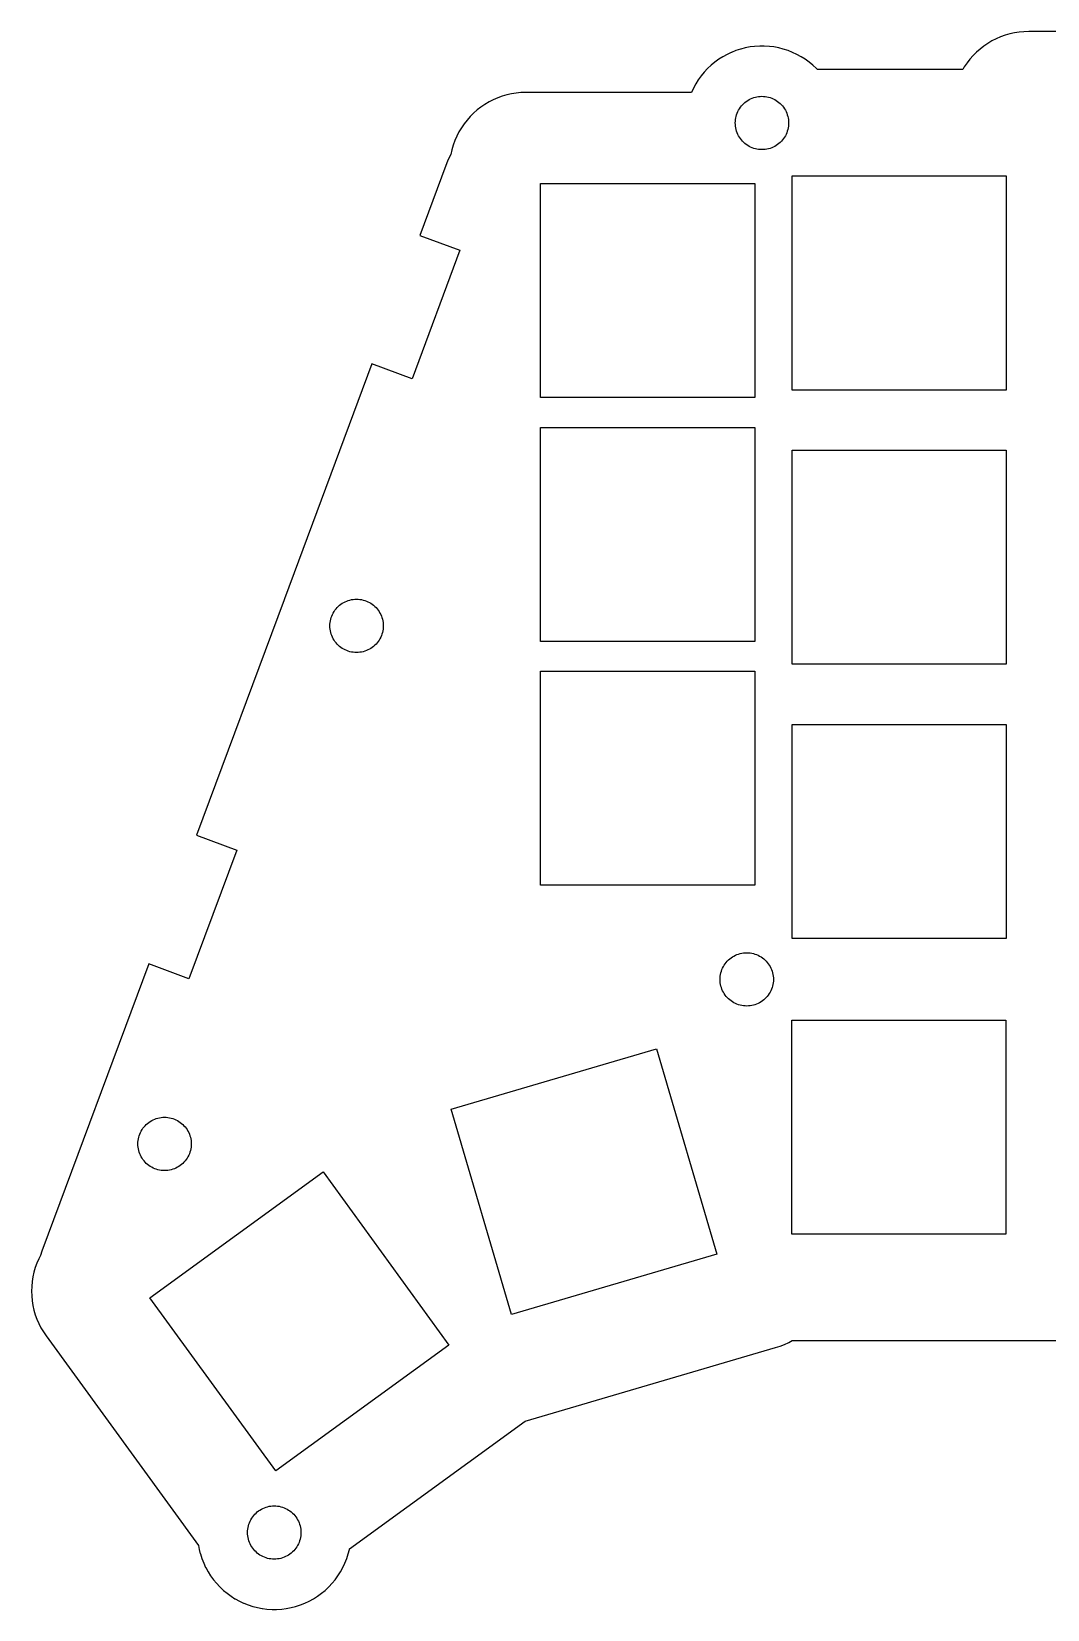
# Model space of a CAD drawing. Header units: metres. Extents: x -13 to 293, y -90 to 14.
# Drawn here: x 146.6 to 213.2, y -89.5 to 14 of the extents above; entities that cross this region are included whole.
import ezdxf

# ---------------------------------------------------------------- set-up
doc = ezdxf.new("R2010")
doc.units = ezdxf.units.M

msp = doc.modelspace()

# ---------------------------------------------------------------- linework, layer by layer
for p, q in [((209.871, 13.5241), (209.591, 13.3815)), ((210.159, 13.6489), (209.871, 13.5241)), ((210.455, 13.7553), (210.159, 13.6489)), ((210.757, 13.8429), (210.455, 13.7553)), ((211.063, 13.9114), (210.757, 13.8429)), ((211.373, 13.9606), (211.063, 13.9114)), ((211.686, 13.9901), (211.373, 13.9606)), ((212, 14), (211.686, 13.9901)), ((232, 14), (212, 14)), ((192.211, 12.5012), (191.925, 12.3441)), ((192.213, 12.5027), (192.211, 12.5012)), ((192.489, 12.6321), (192.213, 12.5027)), ((192.492, 12.6334), (192.489, 12.6321)), ((192.785, 12.7497), (192.492, 12.6334)), ((192.788, 12.7507), (192.785, 12.7497)), ((193.101, 12.8524), (192.788, 12.7507)), ((193.104, 12.8533), (193.101, 12.8524)), ((193.39, 12.9265), (193.104, 12.8533)), ((193.393, 12.9272), (193.39, 12.9265)), ((193.716, 12.9887), (193.393, 12.9272)), ((193.719, 12.9892), (193.716, 12.9887)), ((194.008, 13.026), (193.719, 12.9892)), ((194.011, 13.0263), (194.008, 13.026)), ((194.351, 13.0478), (194.011, 13.0263)), ((194.354, 13.0479), (194.351, 13.0478)), ((194.646, 13.0479), (194.354, 13.0479)), ((194.649, 13.0478), (194.646, 13.0479)), ((194.989, 13.0263), (194.649, 13.0478)), ((194.992, 13.026), (194.989, 13.0263)), ((195.281, 12.9892), (194.992, 13.026)), ((195.284, 12.9887), (195.281, 12.9892)), ((195.607, 12.9272), (195.284, 12.9887)), ((195.61, 12.9265), (195.607, 12.9272)), ((195.896, 12.8533), (195.61, 12.9265)), ((195.899, 12.8524), (195.896, 12.8533)), ((196.212, 12.7507), (195.899, 12.8524)), ((196.215, 12.7497), (196.212, 12.7507)), ((196.508, 12.6334), (196.215, 12.7497)), ((196.511, 12.6321), (196.508, 12.6334)), ((196.787, 12.5027), (196.511, 12.6321)), ((196.789, 12.5012), (196.787, 12.5027)), ((197.075, 12.3441), (196.789, 12.5012)), ((208.577, 12.6448), (208.355, 12.4227)), ((208.813, 12.8526), (208.577, 12.6448)), ((209.061, 13.0451), (208.813, 12.8526)), ((209.321, 13.2216), (209.061, 13.0451)), ((209.591, 13.3815), (209.321, 13.2216)), ((190.928, 11.5698), (190.705, 11.3319)), ((190.93, 11.572), (190.928, 11.5698)), ((191.168, 11.7948), (190.93, 11.572)), ((191.17, 11.7969), (191.168, 11.7948)), ((191.398, 11.9853), (191.17, 11.7969)), ((191.401, 11.9872), (191.398, 11.9853)), ((191.664, 12.1782), (191.401, 11.9872)), ((191.666, 12.18), (191.664, 12.1782)), ((191.922, 12.3425), (191.666, 12.18)), ((191.925, 12.3441), (191.922, 12.3425)), ((197.078, 12.3425), (197.075, 12.3441)), ((197.334, 12.18), (197.078, 12.3425)), ((197.336, 12.1782), (197.334, 12.18)), ((197.599, 11.9872), (197.336, 12.1782)), ((197.602, 11.9853), (197.599, 11.9872)), ((197.83, 11.7969), (197.602, 11.9853)), ((197.832, 11.7948), (197.83, 11.7969)), ((198.07, 11.572), (197.832, 11.7948)), ((198.072, 11.5698), (198.07, 11.572)), ((198.137, 11.5), (198.072, 11.5698)), ((207.672, 11.5), (198.137, 11.5)), ((207.778, 11.6791), (207.672, 11.5)), ((207.955, 11.9389), (207.778, 11.6791)), ((208.147, 12.1871), (207.955, 11.9389)), ((208.355, 12.4227), (208.147, 12.1871)), ((190.156, 10.5751), (189.999, 10.2893)), ((190.158, 10.5778), (190.156, 10.5751)), ((190.32, 10.8337), (190.158, 10.5778)), ((190.322, 10.8363), (190.32, 10.8337)), ((190.513, 11.0991), (190.322, 10.8363)), ((190.515, 11.1016), (190.513, 11.0991)), ((190.703, 11.3295), (190.515, 11.1016)), ((190.705, 11.3319), (190.703, 11.3295)), ((176.591, 9.38153), (176.321, 9.22163)), ((176.871, 9.52414), (176.591, 9.38153)), ((177.159, 9.64888), (176.871, 9.52414)), ((177.455, 9.75528), (177.159, 9.64888)), ((177.757, 9.84291), (177.455, 9.75528)), ((178.063, 9.91144), (177.757, 9.84291)), ((178.373, 9.96057), (178.063, 9.91144)), ((178.686, 9.99013), (178.373, 9.96057)), ((179, 10), (178.686, 9.99013)), ((189.863, 10), (179, 10)), ((189.867, 10.0085), (189.863, 10)), ((189.868, 10.0114), (189.867, 10.0085)), ((189.997, 10.2865), (189.868, 10.0114)), ((189.999, 10.2893), (189.997, 10.2865)), ((193.302, 9.27568), (193.385, 9.34839)), ((193.385, 9.34839), (193.471, 9.41577)), ((193.471, 9.41577), (193.562, 9.47757)), ((193.562, 9.47757), (193.657, 9.53352)), ((193.657, 9.53352), (193.755, 9.58344)), ((193.755, 9.58344), (193.856, 9.62711)), ((193.856, 9.62711), (193.959, 9.66434)), ((193.959, 9.66434), (194.065, 9.69501)), ((194.065, 9.69501), (194.172, 9.71899)), ((194.172, 9.71899), (194.281, 9.73619)), ((194.281, 9.73619), (194.39, 9.74654)), ((194.39, 9.74654), (194.5, 9.75)), ((194.5, 9.75), (194.61, 9.74654)), ((194.61, 9.74654), (194.719, 9.73619)), ((194.719, 9.73619), (194.828, 9.71899)), ((194.828, 9.71899), (194.935, 9.69501)), ((194.935, 9.69501), (195.041, 9.66434)), ((195.041, 9.66434), (195.144, 9.62711)), ((195.144, 9.62711), (195.245, 9.58344)), ((195.245, 9.58344), (195.343, 9.53352)), ((195.343, 9.53352), (195.438, 9.47757)), ((195.438, 9.47757), (195.529, 9.41577)), ((195.529, 9.41577), (195.615, 9.34839)), ((195.615, 9.34839), (195.698, 9.27568)), ((175.355, 8.42273), (175.147, 8.18712)), ((175.577, 8.64484), (175.355, 8.42273)), ((175.813, 8.85257), (175.577, 8.64484)), ((176.061, 9.04509), (175.813, 8.85257)), ((176.321, 9.22163), (176.061, 9.04509)), ((192.764, 8.21933), (192.781, 8.32791)), ((192.781, 8.32791), (192.805, 8.4352)), ((192.805, 8.4352), (192.836, 8.54077)), ((192.836, 8.54077), (192.873, 8.64421)), ((192.873, 8.64421), (192.917, 8.7451)), ((192.917, 8.7451), (192.966, 8.84306)), ((192.966, 8.84306), (193.022, 8.93768)), ((193.022, 8.93768), (193.084, 9.02861)), ((193.084, 9.02861), (193.152, 9.11548)), ((193.152, 9.11548), (193.224, 9.19795)), ((193.224, 9.19795), (193.302, 9.27568)), ((195.698, 9.27568), (195.776, 9.19795)), ((195.776, 9.19795), (195.848, 9.11548)), ((195.848, 9.11548), (195.916, 9.02861)), ((195.916, 9.02861), (195.978, 8.93768)), ((195.978, 8.93768), (196.034, 8.84306)), ((196.034, 8.84306), (196.083, 8.7451)), ((196.083, 8.7451), (196.127, 8.64421)), ((196.127, 8.64421), (196.164, 8.54077)), ((196.164, 8.54077), (196.195, 8.4352)), ((196.195, 8.4352), (196.219, 8.32791)), ((196.219, 8.32791), (196.236, 8.21933)), ((174.618, 7.40877), (174.476, 7.12889)), ((174.778, 7.67914), (174.618, 7.40877)), ((174.955, 7.93892), (174.778, 7.67914)), ((175.147, 8.18712), (174.955, 7.93892)), ((192.75, 8), (192.753, 8.10988)), ((192.753, 7.89011), (192.75, 8)), ((192.753, 8.10988), (192.764, 8.21933)), ((192.764, 7.78065), (192.753, 7.89011)), ((192.781, 7.67207), (192.764, 7.78065)), ((192.805, 7.56479), (192.781, 7.67207)), ((192.836, 7.45921), (192.805, 7.56479)), ((192.873, 7.35577), (192.836, 7.45921)), ((192.917, 7.25488), (192.873, 7.35577)), ((192.966, 7.15692), (192.917, 7.25488)), ((196.083, 7.25488), (196.034, 7.15692)), ((196.127, 7.35577), (196.083, 7.25488)), ((196.164, 7.45921), (196.127, 7.35577)), ((196.195, 7.56479), (196.164, 7.45921)), ((196.219, 7.67207), (196.195, 7.56479)), ((196.236, 7.78065), (196.219, 7.67207)), ((196.236, 8.21933), (196.247, 8.10988)), ((196.247, 7.89011), (196.236, 7.78065)), ((196.247, 8.10988), (196.25, 8)), ((196.25, 8), (196.247, 7.89011)), ((174.157, 6.24345), (174.089, 5.9369)), ((174.245, 6.54509), (174.157, 6.24345)), ((174.351, 6.84062), (174.245, 6.54509)), ((174.476, 7.12889), (174.351, 6.84062)), ((193.022, 7.0623), (192.966, 7.15692)), ((193.084, 6.97137), (193.022, 7.0623)), ((193.152, 6.88451), (193.084, 6.97137)), ((193.224, 6.80203), (193.152, 6.88451)), ((193.302, 6.7243), (193.224, 6.80203)), ((193.385, 6.6516), (193.302, 6.7243)), ((193.471, 6.58421), (193.385, 6.6516)), ((193.562, 6.52242), (193.471, 6.58421)), ((193.657, 6.46646), (193.562, 6.52242)), ((193.755, 6.41655), (193.657, 6.46646)), ((193.856, 6.37288), (193.755, 6.41655)), ((193.959, 6.33565), (193.856, 6.37288)), ((194.065, 6.30498), (193.959, 6.33565)), ((194.172, 6.28099), (194.065, 6.30498)), ((194.281, 6.26379), (194.172, 6.28099)), ((194.39, 6.25345), (194.281, 6.26379)), ((194.5, 6.25), (194.39, 6.25345)), ((194.61, 6.25345), (194.5, 6.25)), ((194.719, 6.26379), (194.61, 6.25345)), ((194.828, 6.28099), (194.719, 6.26379)), ((194.935, 6.30498), (194.828, 6.28099)), ((195.041, 6.33565), (194.935, 6.30498)), ((195.144, 6.37288), (195.041, 6.33565)), ((195.245, 6.41655), (195.144, 6.37288)), ((195.343, 6.46646), (195.245, 6.41655)), ((195.438, 6.52242), (195.343, 6.46646)), ((195.529, 6.58421), (195.438, 6.52242)), ((195.615, 6.6516), (195.529, 6.58421)), ((195.698, 6.7243), (195.615, 6.6516)), ((195.776, 6.80203), (195.698, 6.7243)), ((195.848, 6.88451), (195.776, 6.80203)), ((195.916, 6.97137), (195.848, 6.88451)), ((195.978, 7.0623), (195.916, 6.97137)), ((196.034, 7.15692), (195.978, 7.0623)), ((173.746, 5.20486), (172.042, 0.62253)), ((173.865, 5.49568), (173.746, 5.20486)), ((174.001, 5.77849), (173.865, 5.49568)), ((174.088, 5.93213), (174.001, 5.77849)), ((174.089, 5.9369), (174.088, 5.93213)), ((196.475, -9.52499), (196.475, 4.52499)), ((196.475, 4.52499), (210.525, 4.52499)), ((210.525, 4.52499), (210.525, -9.52499)), ((179.975, -10.025), (179.975, 4.02499)), ((179.975, 4.02499), (194.025, 4.02499)), ((194.025, 4.02499), (194.025, -10.025)), ((172.042, 0.62253), (174.674, -0.35657)), ((174.674, -0.35657), (171.537, -8.79211)), ((168.905, -7.81302), (163.17, -23.2326)), ((171.537, -8.79211), (168.905, -7.81302)), ((194.025, -10.025), (179.975, -10.025)), ((210.525, -9.52499), (196.475, -9.52499)), ((179.975, -26.025), (179.975, -11.975)), ((179.975, -11.975), (194.025, -11.975)), ((194.025, -11.975), (194.025, -26.025)), ((196.475, -27.525), (196.475, -13.475)), ((196.475, -13.475), (210.525, -13.475)), ((210.525, -13.475), (210.525, -27.525)), ((163.147, -23.2953), (157.402, -38.7433)), ((163.149, -23.2875), (163.147, -23.2953)), ((163.15, -23.2845), (163.149, -23.2875)), ((163.157, -23.2682), (163.15, -23.2845)), ((163.165, -23.2472), (163.157, -23.2682)), ((163.171, -23.2329), (163.165, -23.2474)), ((163.165, -23.2474), (163.165, -23.2472)), ((163.17, -23.2326), (163.171, -23.2329)), ((166.552, -23.8845), (166.624, -23.802)), ((166.624, -23.802), (166.702, -23.7243)), ((166.702, -23.7243), (166.785, -23.6516)), ((166.785, -23.6516), (166.871, -23.5842)), ((166.871, -23.5842), (166.962, -23.5224)), ((166.962, -23.5224), (167.057, -23.4665)), ((167.057, -23.4665), (167.155, -23.4165)), ((167.155, -23.4165), (167.256, -23.3729)), ((167.256, -23.3729), (167.359, -23.3356)), ((167.359, -23.3356), (167.465, -23.305)), ((167.465, -23.305), (167.572, -23.281)), ((167.572, -23.281), (167.681, -23.2638)), ((167.681, -23.2638), (167.79, -23.2534)), ((167.79, -23.2534), (167.9, -23.25)), ((167.9, -23.25), (168.01, -23.2534)), ((168.01, -23.2534), (168.119, -23.2638)), ((168.119, -23.2638), (168.228, -23.281)), ((168.228, -23.281), (168.335, -23.305)), ((168.335, -23.305), (168.441, -23.3356)), ((168.441, -23.3356), (168.544, -23.3729)), ((168.544, -23.3729), (168.645, -23.4165)), ((168.645, -23.4165), (168.743, -23.4665)), ((168.743, -23.4665), (168.838, -23.5224)), ((168.838, -23.5224), (168.929, -23.5842)), ((168.929, -23.5842), (169.016, -23.6516)), ((169.016, -23.6516), (169.098, -23.7243)), ((169.098, -23.7243), (169.176, -23.802)), ((169.176, -23.802), (169.248, -23.8845)), ((166.153, -24.8901), (166.164, -24.7807)), ((166.164, -24.7807), (166.181, -24.6721)), ((166.181, -24.6721), (166.205, -24.5648)), ((166.205, -24.5648), (166.236, -24.4592)), ((166.236, -24.4592), (166.273, -24.3558)), ((166.273, -24.3558), (166.317, -24.2549)), ((166.317, -24.2549), (166.366, -24.1569)), ((166.366, -24.1569), (166.422, -24.0623)), ((166.422, -24.0623), (166.484, -23.9714)), ((166.484, -23.9714), (166.552, -23.8845)), ((169.248, -23.8845), (169.316, -23.9714)), ((169.316, -23.9714), (169.378, -24.0623)), ((169.378, -24.0623), (169.434, -24.1569)), ((169.434, -24.1569), (169.483, -24.2549)), ((169.483, -24.2549), (169.527, -24.3558)), ((169.527, -24.3558), (169.564, -24.4592)), ((169.564, -24.4592), (169.595, -24.5648)), ((169.595, -24.5648), (169.619, -24.6721)), ((169.619, -24.6721), (169.636, -24.7807)), ((169.636, -24.7807), (169.647, -24.8901)), ((166.15, -25), (166.153, -24.8901)), ((166.153, -25.1099), (166.15, -25)), ((166.164, -25.2193), (166.153, -25.1099)), ((166.181, -25.3279), (166.164, -25.2193)), ((166.205, -25.4352), (166.181, -25.3279)), ((166.236, -25.5408), (166.205, -25.4352)), ((166.273, -25.6442), (166.236, -25.5408)), ((166.317, -25.7451), (166.273, -25.6442)), ((166.366, -25.8431), (166.317, -25.7451)), ((166.422, -25.9377), (166.366, -25.8431)), ((169.434, -25.8431), (169.378, -25.9377)), ((169.483, -25.7451), (169.434, -25.8431)), ((169.527, -25.6442), (169.483, -25.7451)), ((169.564, -25.5408), (169.527, -25.6442)), ((169.595, -25.4352), (169.564, -25.5408)), ((169.619, -25.3279), (169.595, -25.4352)), ((169.636, -25.2193), (169.619, -25.3279)), ((169.647, -25.1099), (169.636, -25.2193)), ((169.647, -24.8901), (169.65, -25)), ((169.65, -25), (169.647, -25.1099)), ((166.484, -26.0286), (166.422, -25.9377)), ((166.552, -26.1155), (166.484, -26.0286)), ((166.624, -26.198), (166.552, -26.1155)), ((166.702, -26.2757), (166.624, -26.198)), ((166.785, -26.3484), (166.702, -26.2757)), ((166.871, -26.4158), (166.785, -26.3484)), ((166.962, -26.4776), (166.871, -26.4158)), ((167.057, -26.5335), (166.962, -26.4776)), ((167.155, -26.5834), (167.057, -26.5335)), ((167.256, -26.6271), (167.155, -26.5834)), ((167.359, -26.6643), (167.256, -26.6271)), ((167.465, -26.695), (167.359, -26.6643)), ((167.572, -26.719), (167.465, -26.695)), ((167.681, -26.7362), (167.572, -26.719)), ((167.79, -26.7465), (167.681, -26.7362)), ((167.9, -26.75), (167.79, -26.7465)), ((168.01, -26.7465), (167.9, -26.75)), ((168.119, -26.7362), (168.01, -26.7465)), ((168.228, -26.719), (168.119, -26.7362)), ((168.335, -26.695), (168.228, -26.719)), ((168.441, -26.6643), (168.335, -26.695)), ((168.544, -26.6271), (168.441, -26.6643)), ((168.645, -26.5834), (168.544, -26.6271)), ((168.743, -26.5335), (168.645, -26.5834)), ((168.838, -26.4776), (168.743, -26.5335)), ((168.929, -26.4158), (168.838, -26.4776)), ((169.016, -26.3484), (168.929, -26.4158)), ((169.098, -26.2757), (169.016, -26.3484)), ((169.176, -26.198), (169.098, -26.2757)), ((169.248, -26.1155), (169.176, -26.198)), ((169.316, -26.0286), (169.248, -26.1155)), ((169.378, -25.9377), (169.316, -26.0286)), ((194.025, -26.025), (179.975, -26.025)), ((210.525, -27.525), (196.475, -27.525)), ((179.975, -42.025), (179.975, -27.975)), ((179.975, -27.975), (194.025, -27.975)), ((194.025, -27.975), (194.025, -42.025)), ((196.475, -45.525), (196.475, -31.475)), ((196.475, -31.475), (210.525, -31.475)), ((210.525, -31.475), (210.525, -45.525)), ((157.402, -38.7433), (160.034, -39.7224)), ((160.034, -39.7224), (156.897, -48.158)), ((194.025, -42.025), (179.975, -42.025)), ((210.525, -45.525), (196.475, -45.525)), ((192.755, -46.6165), (192.856, -46.5729)), ((192.856, -46.5729), (192.959, -46.5356)), ((192.959, -46.5356), (193.065, -46.505)), ((193.065, -46.505), (193.172, -46.481)), ((193.172, -46.481), (193.281, -46.4638)), ((193.281, -46.4638), (193.39, -46.4534)), ((193.39, -46.4534), (193.5, -46.45)), ((193.5, -46.45), (193.61, -46.4534)), ((193.61, -46.4534), (193.719, -46.4638)), ((193.719, -46.4638), (193.828, -46.481)), ((193.828, -46.481), (193.935, -46.505)), ((193.935, -46.505), (194.041, -46.5356)), ((194.041, -46.5356), (194.144, -46.5729)), ((194.144, -46.5729), (194.245, -46.6165)), ((154.264, -47.1789), (147.254, -66.0285)), ((156.897, -48.158), (154.264, -47.1789)), ((191.836, -47.6592), (191.873, -47.5558)), ((191.873, -47.5558), (191.917, -47.4549)), ((191.917, -47.4549), (191.966, -47.3569)), ((191.966, -47.3569), (192.022, -47.2623)), ((192.022, -47.2623), (192.084, -47.1714)), ((192.084, -47.1714), (192.152, -47.0845)), ((192.152, -47.0845), (192.224, -47.002)), ((192.224, -47.002), (192.302, -46.9243)), ((192.302, -46.9243), (192.385, -46.8516)), ((192.385, -46.8516), (192.471, -46.7842)), ((192.471, -46.7842), (192.562, -46.7224)), ((192.562, -46.7224), (192.657, -46.6665)), ((192.657, -46.6665), (192.755, -46.6165)), ((194.245, -46.6165), (194.343, -46.6665)), ((194.343, -46.6665), (194.438, -46.7224)), ((194.438, -46.7224), (194.529, -46.7842)), ((194.529, -46.7842), (194.615, -46.8516)), ((194.615, -46.8516), (194.698, -46.9243)), ((194.698, -46.9243), (194.776, -47.002)), ((194.776, -47.002), (194.848, -47.0845)), ((194.848, -47.0845), (194.916, -47.1714)), ((194.916, -47.1714), (194.978, -47.2623)), ((194.978, -47.2623), (195.034, -47.3569)), ((195.034, -47.3569), (195.083, -47.4549)), ((195.083, -47.4549), (195.127, -47.5558)), ((195.127, -47.5558), (195.164, -47.6592)), ((191.75, -48.2), (191.753, -48.0901)), ((191.753, -48.3099), (191.75, -48.2)), ((191.753, -48.0901), (191.764, -47.9807)), ((191.764, -48.4193), (191.753, -48.3099)), ((191.764, -47.9807), (191.781, -47.8721)), ((191.781, -48.5279), (191.764, -48.4193)), ((191.781, -47.8721), (191.805, -47.7648)), ((191.805, -48.6352), (191.781, -48.5279)), ((191.805, -47.7648), (191.836, -47.6592)), ((191.836, -48.7408), (191.805, -48.6352)), ((195.164, -47.6592), (195.195, -47.7648)), ((195.195, -48.6352), (195.164, -48.7408)), ((195.195, -47.7648), (195.219, -47.8721)), ((195.219, -48.5279), (195.195, -48.6352)), ((195.219, -47.8721), (195.236, -47.9807)), ((195.236, -48.4193), (195.219, -48.5279)), ((195.236, -47.9807), (195.247, -48.0901)), ((195.247, -48.3099), (195.236, -48.4193)), ((195.247, -48.0901), (195.25, -48.2)), ((195.25, -48.2), (195.247, -48.3099)), ((191.873, -48.8442), (191.836, -48.7408)), ((191.917, -48.9451), (191.873, -48.8442)), ((191.966, -49.0431), (191.917, -48.9451)), ((192.022, -49.1377), (191.966, -49.0431)), ((192.084, -49.2286), (192.022, -49.1377)), ((192.152, -49.3155), (192.084, -49.2286)), ((192.224, -49.3979), (192.152, -49.3155)), ((192.302, -49.4757), (192.224, -49.3979)), ((192.385, -49.5484), (192.302, -49.4757)), ((192.471, -49.6158), (192.385, -49.5484)), ((192.562, -49.6776), (192.471, -49.6158)), ((192.657, -49.7335), (192.562, -49.6776)), ((194.438, -49.6776), (194.343, -49.7335)), ((194.529, -49.6158), (194.438, -49.6776)), ((194.615, -49.5484), (194.529, -49.6158)), ((194.698, -49.4757), (194.615, -49.5484)), ((194.776, -49.3979), (194.698, -49.4757)), ((194.848, -49.3155), (194.776, -49.3979)), ((194.916, -49.2286), (194.848, -49.3155)), ((194.978, -49.1377), (194.916, -49.2286)), ((195.034, -49.0431), (194.978, -49.1377)), ((195.083, -48.9451), (195.034, -49.0431)), ((195.127, -48.8442), (195.083, -48.9451)), ((195.164, -48.7408), (195.127, -48.8442)), ((192.755, -49.7834), (192.657, -49.7335)), ((192.856, -49.8271), (192.755, -49.7834)), ((192.959, -49.8643), (192.856, -49.8271)), ((193.065, -49.895), (192.959, -49.8643)), ((193.172, -49.919), (193.065, -49.895)), ((193.281, -49.9362), (193.172, -49.919)), ((193.39, -49.9465), (193.281, -49.9362)), ((193.5, -49.95), (193.39, -49.9465)), ((193.61, -49.9465), (193.5, -49.95)), ((193.719, -49.9362), (193.61, -49.9465)), ((193.828, -49.919), (193.719, -49.9362)), ((193.935, -49.895), (193.828, -49.919)), ((194.041, -49.8643), (193.935, -49.895)), ((194.144, -49.8271), (194.041, -49.8643)), ((194.245, -49.7834), (194.144, -49.8271)), ((194.343, -49.7335), (194.245, -49.7834)), ((196.462, -64.9247), (196.462, -50.8748)), ((196.462, -50.8748), (210.512, -50.8748)), ((210.512, -50.8748), (210.512, -64.9247)), ((174.097, -56.7086), (187.578, -52.7508)), ((187.578, -52.7508), (191.536, -66.2319)), ((178.055, -70.1897), (174.097, -56.7086)), ((153.822, -58.0623), (153.884, -57.9714)), ((153.884, -57.9714), (153.952, -57.8845)), ((153.952, -57.8845), (154.024, -57.802)), ((154.024, -57.802), (154.102, -57.7243)), ((154.102, -57.7243), (154.185, -57.6516)), ((154.185, -57.6516), (154.271, -57.5842)), ((154.271, -57.5842), (154.362, -57.5224)), ((154.362, -57.5224), (154.457, -57.4665)), ((154.457, -57.4665), (154.555, -57.4165)), ((154.555, -57.4165), (154.656, -57.3729)), ((154.656, -57.3729), (154.759, -57.3356)), ((154.759, -57.3356), (154.865, -57.305)), ((154.865, -57.305), (154.972, -57.281)), ((154.972, -57.281), (155.081, -57.2638)), ((155.081, -57.2638), (155.19, -57.2534)), ((155.19, -57.2534), (155.3, -57.25)), ((155.3, -57.25), (155.41, -57.2534)), ((155.41, -57.2534), (155.519, -57.2638)), ((155.519, -57.2638), (155.628, -57.281)), ((155.628, -57.281), (155.735, -57.305)), ((155.735, -57.305), (155.841, -57.3356)), ((155.841, -57.3356), (155.944, -57.3729)), ((155.944, -57.3729), (156.045, -57.4165)), ((156.045, -57.4165), (156.143, -57.4665)), ((156.143, -57.4665), (156.238, -57.5224)), ((156.238, -57.5224), (156.329, -57.5842)), ((156.329, -57.5842), (156.415, -57.6516)), ((156.415, -57.6516), (156.498, -57.7243)), ((156.498, -57.7243), (156.576, -57.802)), ((156.576, -57.802), (156.648, -57.8845)), ((156.648, -57.8845), (156.716, -57.9714)), ((156.716, -57.9714), (156.778, -58.0623)), ((153.55, -59), (153.553, -58.8901)), ((153.553, -59.1099), (153.55, -59)), ((153.553, -58.8901), (153.564, -58.7807)), ((153.564, -58.7807), (153.581, -58.6721)), ((153.581, -58.6721), (153.605, -58.5648)), ((153.605, -58.5648), (153.636, -58.4592)), ((153.636, -58.4592), (153.673, -58.3558)), ((153.673, -58.3558), (153.717, -58.2549)), ((153.717, -58.2549), (153.766, -58.1569)), ((153.766, -58.1569), (153.822, -58.0623)), ((156.778, -58.0623), (156.834, -58.1569)), ((156.834, -58.1569), (156.883, -58.2549)), ((156.883, -58.2549), (156.927, -58.3558)), ((156.927, -58.3558), (156.964, -58.4592)), ((156.964, -58.4592), (156.995, -58.5648)), ((156.995, -58.5648), (157.019, -58.6721)), ((157.019, -58.6721), (157.036, -58.7807)), ((157.036, -58.7807), (157.047, -58.8901)), ((157.047, -58.8901), (157.05, -59)), ((157.05, -59), (157.047, -59.1099)), ((153.564, -59.2193), (153.553, -59.1099)), ((153.581, -59.3279), (153.564, -59.2193)), ((153.605, -59.4352), (153.581, -59.3279)), ((153.636, -59.5408), (153.605, -59.4352)), ((153.673, -59.6442), (153.636, -59.5408)), ((153.717, -59.7451), (153.673, -59.6442)), ((153.766, -59.8431), (153.717, -59.7451)), ((153.822, -59.9377), (153.766, -59.8431)), ((153.884, -60.0286), (153.822, -59.9377)), ((153.952, -60.1155), (153.884, -60.0286)), ((156.716, -60.0286), (156.648, -60.1155)), ((156.778, -59.9377), (156.716, -60.0286)), ((156.834, -59.8431), (156.778, -59.9377)), ((156.883, -59.7451), (156.834, -59.8431)), ((156.927, -59.6442), (156.883, -59.7451)), ((156.964, -59.5408), (156.927, -59.6442)), ((156.995, -59.4352), (156.964, -59.5408)), ((157.019, -59.3279), (156.995, -59.4352)), ((157.036, -59.2193), (157.019, -59.3279)), ((157.047, -59.1099), (157.036, -59.2193)), ((154.024, -60.198), (153.952, -60.1155)), ((154.102, -60.2757), (154.024, -60.198)), ((154.185, -60.3484), (154.102, -60.2757)), ((154.271, -60.4158), (154.185, -60.3484)), ((154.362, -60.4776), (154.271, -60.4158)), ((154.333, -69.0958), (165.699, -60.8374)), ((154.457, -60.5335), (154.362, -60.4776)), ((154.555, -60.5834), (154.457, -60.5335)), ((154.656, -60.6271), (154.555, -60.5834)), ((154.759, -60.6643), (154.656, -60.6271)), ((154.865, -60.695), (154.759, -60.6643)), ((154.972, -60.719), (154.865, -60.695)), ((155.081, -60.7362), (154.972, -60.719)), ((155.19, -60.7465), (155.081, -60.7362)), ((155.3, -60.75), (155.19, -60.7465)), ((155.41, -60.7465), (155.3, -60.75)), ((155.519, -60.7362), (155.41, -60.7465)), ((155.628, -60.719), (155.519, -60.7362)), ((155.735, -60.695), (155.628, -60.719)), ((155.841, -60.6643), (155.735, -60.695)), ((155.944, -60.6271), (155.841, -60.6643)), ((156.045, -60.5834), (155.944, -60.6271)), ((156.143, -60.5335), (156.045, -60.5834)), ((156.238, -60.4776), (156.143, -60.5335)), ((156.329, -60.4158), (156.238, -60.4776)), ((156.415, -60.3484), (156.329, -60.4158)), ((156.498, -60.2757), (156.415, -60.3484)), ((156.576, -60.198), (156.498, -60.2757)), ((156.648, -60.1155), (156.576, -60.198)), ((165.699, -60.8374), (173.958, -72.2041)), ((210.512, -64.9247), (196.462, -64.9247)), ((147.254, -66.0285), (147.155, -66.3226)), ((191.536, -66.2319), (178.055, -70.1897)), ((146.819, -67.1138), (146.731, -67.4154)), ((146.925, -66.8183), (146.819, -67.1138)), ((147.05, -66.53), (146.925, -66.8183)), ((147.155, -66.3226), (147.05, -66.53)), ((146.613, -68.0322), (146.584, -68.3449)), ((146.662, -67.722), (146.613, -68.0322)), ((146.731, -67.4154), (146.662, -67.722)), ((146.584, -68.3449), (146.574, -68.6589)), ((146.574, -68.6589), (146.584, -68.9728)), ((146.584, -68.9728), (146.613, -69.2855)), ((146.613, -69.2855), (146.662, -69.5958)), ((162.591, -80.4625), (154.333, -69.0958)), ((146.662, -69.5958), (146.731, -69.9023)), ((146.731, -69.9023), (146.819, -70.204)), ((146.819, -70.204), (146.925, -70.4995)), ((146.925, -70.4995), (147.05, -70.7878)), ((147.05, -70.7878), (147.192, -71.0676)), ((147.192, -71.0676), (147.352, -71.338)), ((147.352, -71.338), (147.529, -71.5978)), ((147.529, -71.5978), (157.525, -85.3565)), ((173.958, -72.2041), (162.591, -80.4625)), ((178.955, -77.1948), (195.396, -72.368)), ((195.396, -72.368), (195.694, -72.2701)), ((195.694, -72.2701), (195.986, -72.1537)), ((195.986, -72.1537), (196.27, -72.0191)), ((196.27, -72.0191), (196.486, -71.8997)), ((196.486, -71.8997), (230.487, -71.8997)), ((167.435, -85.5645), (178.955, -77.1948)), ((161.856, -82.8729), (161.959, -82.8356)), ((161.959, -82.8356), (162.065, -82.805)), ((162.065, -82.805), (162.172, -82.781)), ((162.172, -82.781), (162.281, -82.7638)), ((162.281, -82.7638), (162.39, -82.7534)), ((162.39, -82.7534), (162.5, -82.75)), ((162.5, -82.75), (162.61, -82.7534)), ((162.61, -82.7534), (162.719, -82.7638)), ((162.719, -82.7638), (162.828, -82.781)), ((162.828, -82.781), (162.935, -82.805)), ((162.935, -82.805), (163.041, -82.8356)), ((163.041, -82.8356), (163.144, -82.8729)), ((160.836, -83.9592), (160.873, -83.8558)), ((160.873, -83.8558), (160.917, -83.7549)), ((160.917, -83.7549), (160.966, -83.6569)), ((160.966, -83.6569), (161.022, -83.5623)), ((161.022, -83.5623), (161.084, -83.4714)), ((161.084, -83.4714), (161.152, -83.3845)), ((161.152, -83.3845), (161.224, -83.302)), ((161.224, -83.302), (161.302, -83.2243)), ((161.302, -83.2243), (161.385, -83.1516)), ((161.385, -83.1516), (161.471, -83.0842)), ((161.471, -83.0842), (161.562, -83.0224)), ((161.562, -83.0224), (161.657, -82.9665)), ((161.657, -82.9665), (161.755, -82.9165)), ((161.755, -82.9165), (161.856, -82.8729)), ((163.144, -82.8729), (163.245, -82.9165)), ((163.245, -82.9165), (163.343, -82.9665)), ((163.343, -82.9665), (163.438, -83.0224)), ((163.438, -83.0224), (163.529, -83.0842)), ((163.529, -83.0842), (163.615, -83.1516)), ((163.615, -83.1516), (163.698, -83.2243)), ((163.698, -83.2243), (163.776, -83.302)), ((163.776, -83.302), (163.848, -83.3845)), ((163.848, -83.3845), (163.916, -83.4714)), ((163.916, -83.4714), (163.978, -83.5623)), ((163.978, -83.5623), (164.034, -83.6569)), ((164.034, -83.6569), (164.083, -83.7549)), ((164.083, -83.7549), (164.127, -83.8558)), ((164.127, -83.8558), (164.164, -83.9592)), ((160.75, -84.5), (160.753, -84.3901)), ((160.753, -84.6099), (160.75, -84.5)), ((160.753, -84.3901), (160.764, -84.2807)), ((160.764, -84.7193), (160.753, -84.6099)), ((160.764, -84.2807), (160.781, -84.1721)), ((160.781, -84.8279), (160.764, -84.7193)), ((160.781, -84.1721), (160.805, -84.0648)), ((160.805, -84.9352), (160.781, -84.8279)), ((160.805, -84.0648), (160.836, -83.9592)), ((164.164, -83.9592), (164.195, -84.0648)), ((164.195, -84.0648), (164.219, -84.1721)), ((164.219, -84.8279), (164.195, -84.9352)), ((164.219, -84.1721), (164.236, -84.2807)), ((164.236, -84.7193), (164.219, -84.8279)), ((164.236, -84.2807), (164.247, -84.3901)), ((164.247, -84.6099), (164.236, -84.7193)), ((164.247, -84.3901), (164.25, -84.5)), ((164.25, -84.5), (164.247, -84.6099)), ((157.525, -85.3565), (157.573, -85.6069)), ((157.573, -85.6069), (157.574, -85.61)), ((157.574, -85.61), (157.647, -85.8956)), ((157.647, -85.8956), (157.648, -85.8987)), ((157.648, -85.8987), (157.749, -86.2125)), ((160.836, -85.0408), (160.805, -84.9352)), ((160.873, -85.1442), (160.836, -85.0408)), ((160.917, -85.2451), (160.873, -85.1442)), ((160.966, -85.3431), (160.917, -85.2451)), ((161.022, -85.4377), (160.966, -85.3431)), ((161.084, -85.5286), (161.022, -85.4377)), ((161.152, -85.6155), (161.084, -85.5286)), ((161.224, -85.698), (161.152, -85.6155)), ((161.302, -85.7757), (161.224, -85.698)), ((161.385, -85.8484), (161.302, -85.7757)), ((161.471, -85.9158), (161.385, -85.8484)), ((161.562, -85.9776), (161.471, -85.9158)), ((163.529, -85.9158), (163.438, -85.9776)), ((163.615, -85.8484), (163.529, -85.9158)), ((163.698, -85.7757), (163.615, -85.8484)), ((163.776, -85.698), (163.698, -85.7757)), ((163.848, -85.6155), (163.776, -85.698)), ((163.916, -85.5286), (163.848, -85.6155)), ((163.978, -85.4377), (163.916, -85.5286)), ((164.034, -85.3431), (163.978, -85.4377)), ((164.083, -85.2451), (164.034, -85.3431)), ((164.127, -85.1442), (164.083, -85.2451)), ((164.164, -85.0408), (164.127, -85.1442)), ((164.195, -84.9352), (164.164, -85.0408)), ((167.251, -86.2125), (167.352, -85.8987)), ((167.352, -85.8987), (167.353, -85.8956)), ((167.353, -85.8956), (167.426, -85.61)), ((167.426, -85.61), (167.427, -85.6069)), ((167.427, -85.6069), (167.435, -85.5645)), ((157.749, -86.2125), (157.75, -86.2154)), ((157.75, -86.2154), (157.867, -86.5085)), ((157.867, -86.5085), (157.868, -86.5114)), ((157.868, -86.5114), (157.997, -86.7865)), ((157.997, -86.7865), (157.999, -86.7893)), ((157.999, -86.7893), (158.156, -87.0751)), ((161.657, -86.0335), (161.562, -85.9776)), ((161.755, -86.0834), (161.657, -86.0335)), ((161.856, -86.1271), (161.755, -86.0834)), ((161.959, -86.1643), (161.856, -86.1271)), ((162.065, -86.195), (161.959, -86.1643)), ((162.172, -86.219), (162.065, -86.195)), ((162.281, -86.2362), (162.172, -86.219)), ((162.39, -86.2465), (162.281, -86.2362)), ((162.5, -86.25), (162.39, -86.2465)), ((162.61, -86.2465), (162.5, -86.25)), ((162.719, -86.2362), (162.61, -86.2465)), ((162.828, -86.219), (162.719, -86.2362)), ((162.935, -86.195), (162.828, -86.219)), ((163.041, -86.1643), (162.935, -86.195)), ((163.144, -86.1271), (163.041, -86.1643)), ((163.245, -86.0834), (163.144, -86.1271)), ((163.343, -86.0335), (163.245, -86.0834)), ((163.438, -85.9776), (163.343, -86.0335)), ((166.844, -87.0751), (167.001, -86.7893)), ((167.001, -86.7893), (167.003, -86.7865)), ((167.003, -86.7865), (167.132, -86.5114)), ((167.132, -86.5114), (167.133, -86.5085)), ((167.133, -86.5085), (167.25, -86.2154)), ((167.25, -86.2154), (167.251, -86.2125)), ((158.156, -87.0751), (158.158, -87.0778)), ((158.158, -87.0778), (158.32, -87.3337)), ((158.32, -87.3337), (158.322, -87.3363)), ((158.322, -87.3363), (158.513, -87.5991)), ((158.513, -87.5991), (158.515, -87.6016)), ((158.515, -87.6016), (158.703, -87.8295)), ((158.703, -87.8295), (158.705, -87.8319)), ((158.705, -87.8319), (158.928, -88.0698)), ((166.072, -88.0698), (166.295, -87.8319)), ((166.295, -87.8319), (166.297, -87.8295)), ((166.297, -87.8295), (166.485, -87.6016)), ((166.485, -87.6016), (166.487, -87.5991)), ((166.487, -87.5991), (166.678, -87.3363)), ((166.678, -87.3363), (166.68, -87.3337)), ((166.68, -87.3337), (166.842, -87.0778)), ((166.842, -87.0778), (166.844, -87.0751)), ((158.928, -88.0698), (158.93, -88.072)), ((158.93, -88.072), (159.168, -88.2948)), ((159.168, -88.2948), (159.17, -88.2969)), ((159.17, -88.2969), (159.398, -88.4853)), ((159.398, -88.4853), (159.401, -88.4872)), ((159.401, -88.4872), (159.664, -88.6782)), ((159.664, -88.6782), (159.666, -88.68)), ((159.666, -88.68), (159.922, -88.8425)), ((159.922, -88.8425), (159.925, -88.8441)), ((159.925, -88.8441), (160.211, -89.0012)), ((160.211, -89.0012), (160.213, -89.0027)), ((160.213, -89.0027), (160.489, -89.1321)), ((164.511, -89.1321), (164.787, -89.0027)), ((164.787, -89.0027), (164.789, -89.0012)), ((164.789, -89.0012), (165.075, -88.8441)), ((165.075, -88.8441), (165.078, -88.8425)), ((165.078, -88.8425), (165.334, -88.68)), ((165.334, -88.68), (165.336, -88.6782)), ((165.336, -88.6782), (165.599, -88.4872)), ((165.599, -88.4872), (165.602, -88.4853)), ((165.602, -88.4853), (165.83, -88.2969)), ((165.83, -88.2969), (165.832, -88.2948)), ((165.832, -88.2948), (166.07, -88.072)), ((166.07, -88.072), (166.072, -88.0698)), ((160.489, -89.1321), (160.492, -89.1334)), ((160.492, -89.1334), (160.785, -89.2497)), ((160.785, -89.2497), (160.788, -89.2507)), ((160.788, -89.2507), (161.101, -89.3524)), ((161.101, -89.3524), (161.104, -89.3533)), ((161.104, -89.3533), (161.39, -89.4265)), ((161.39, -89.4265), (161.393, -89.4272)), ((161.393, -89.4272), (161.716, -89.4887)), ((161.716, -89.4887), (161.719, -89.4892)), ((161.719, -89.4892), (162.008, -89.526)), ((162.008, -89.526), (162.011, -89.5263)), ((162.011, -89.5263), (162.351, -89.5478)), ((162.351, -89.5478), (162.354, -89.5479)), ((162.354, -89.5479), (162.646, -89.5479)), ((162.646, -89.5479), (162.649, -89.5478)), ((162.649, -89.5478), (162.989, -89.5263)), ((162.989, -89.5263), (162.992, -89.526)), ((162.992, -89.526), (163.281, -89.4892)), ((163.281, -89.4892), (163.284, -89.4887)), ((163.284, -89.4887), (163.607, -89.4272)), ((163.607, -89.4272), (163.61, -89.4265)), ((163.61, -89.4265), (163.896, -89.3533)), ((163.896, -89.3533), (163.899, -89.3524)), ((163.899, -89.3524), (164.212, -89.2507)), ((164.212, -89.2507), (164.215, -89.2497)), ((164.215, -89.2497), (164.508, -89.1334)), ((164.508, -89.1334), (164.511, -89.1321))]:
    msp.add_line(p, q)

doc.saveas('drawing.dxf')
